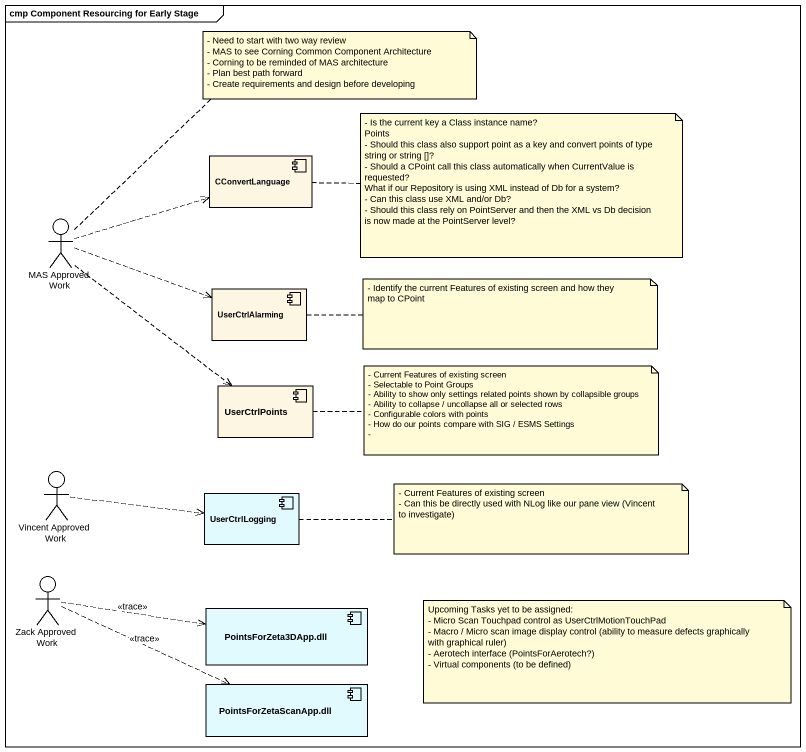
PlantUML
@startuml
mainframe cmp Component Resourcing for Early Stage
component CConvertLanguage
actor "MAS Approved Work" as MAS_Approved_Work
component UserCtrlAlarming
component UserCtrlPoints
actor "Vincent Approved Work" as Vincent_Approved_Work
component UserCtrlLogging #E1FAFE
actor "Zack Approved Work" as Zack_Approved_Work
component "PointsForZeta3DApp.dll" as PointsForZeta3DApp_dll #E1FAFE
component "PointsForZetaScanApp.dll" as PointsForZetaScanApp_dll #E1FAFE
MAS_Approved_Work .right.> CConvertLanguage
MAS_Approved_Work .right.> UserCtrlAlarming
MAS_Approved_Work ..> UserCtrlPoints
Vincent_Approved_Work .right.> UserCtrlLogging
Zack_Approved_Work .right.> PointsForZeta3DApp_dll : <<trace>>
Zack_Approved_Work .right.> PointsForZetaScanApp_dll : <<trace>>
note top of MAS_Approved_Work
  - Need to start with two way review
  - MAS to see Corning Common Component Architecture
  - Corning to be reminded of MAS architecture
  - Plan best path forward
  - Create requirements and design before developing
end note
note right of CConvertLanguage
  - Is the current key a Class instance name?
  Points
  - Should this class also support point as a key and convert points of type string or string []?
  - Should a CPoint call this class automatically when CurrentValue is requested?
  What if our Repository is using XML instead of Db for a system?
  - Can this class use XML and/or Db?
  - Should this class rely on PointServer and then the XML vs Db decision is now made at the PointServer level?
end note
note right of UserCtrlAlarming : - Identify the current Features of existing screen and how they map to CPoint
note right of UserCtrlPoints
  - Current Features of existing screen
  - Selectable to Point Groups
  - Ability to show only settings related points shown by collapsible groups
  - Ability to collapse / uncollapse all or selected rows
  - Configurable colors with points
  - How do our points compare with SIG / ESMS Settings
  -
end note
note right of UserCtrlLogging
  - Current Features of existing screen
  - Can this be directly used with NLog like our pane view (Vincent to investigate)
end note
note as N6
  Upcoming Tasks yet to be assigned:
  - Micro Scan Touchpad control as UserCtrlMotionTouchPad
  - Macro / Micro scan image display control (ability to measure defects graphically with graphical ruler)
  - Aerotech interface (PointsForAerotech?)
  - Virtual components (to be defined)
end note
@enduml
